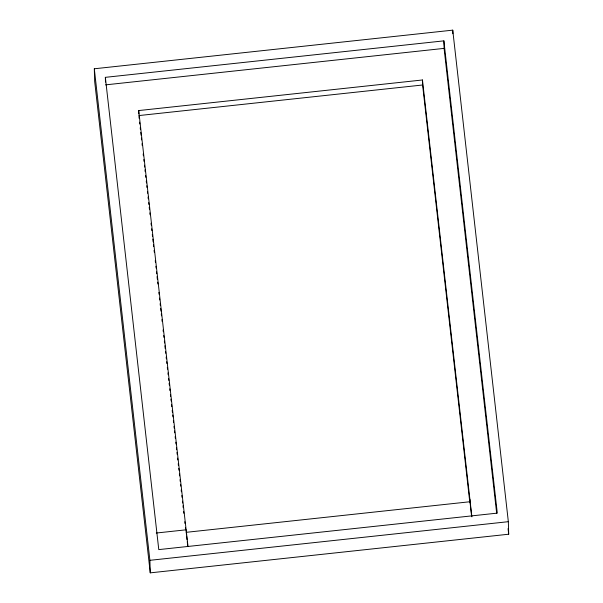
<?xml version="1.0" encoding="UTF-8"?>
<svg xmlns="http://www.w3.org/2000/svg" width="603" height="603" viewBox="0 0 603 603"><rect width="100%" height="100%" fill="white"/><g stroke="black" fill="none" stroke-linecap="round" stroke-linejoin="round"><path stroke-width="0.9" d="M94.302 68.78L452.74 30.15L508.344 521.685L508.698 534.22L150.26 572.85L94.656 81.315L94.302 68.78L149.906 560.315L150.26 572.85M105.352 77.342L443.876 40.861L497.294 513.123L158.777 549.604L105.352 77.342L105.48 82.046M105.563 84.865L444.087 48.383L443.876 40.861M138.796 113.899L138.705 110.56L422.462 79.98L471.885 516.839M138.841 115.572L422.605 84.993L422.462 79.98M156.26 533.029L186.131 529.811L186.41 534.175M186.199 532.321L469.963 501.741L469.888 499.231M149.906 560.315L508.344 521.685M508.058 528.612L508.698 534.22M444.087 48.383L496.661 513.161M469.963 501.741L471.636 516.567M422.605 84.993L469.82 502.374M138.705 110.56L188.015 546.491M186.621 536.022L187.036 539.73M187.247 541.584L187.669 545.293M138.946 116.507L139.157 118.376M139.587 122.123L139.798 123.992M140.22 127.738L140.431 129.607M140.748 132.419L141.064 135.223M141.381 138.034L141.592 139.904M142.022 143.65L142.233 145.519M143.182 153.938L143.393 155.815M143.816 159.554L144.027 161.431M144.456 165.169L144.667 167.046M144.984 169.85L145.195 171.719M145.617 175.465L145.828 177.335M146.25 181.081L146.461 182.95M146.785 185.762L146.996 187.631M147.418 191.377L147.629 193.246M148.052 196.993L148.263 198.862M148.685 202.608L148.896 204.477M149.22 207.281L149.431 209.158M149.853 212.897L150.064 214.774M151.014 223.193L151.225 225.062M151.654 228.808L151.866 230.678M152.288 234.424L152.499 236.293M152.815 239.105L153.132 241.909M153.448 244.72L153.667 246.589M154.089 250.335L154.3 252.205M155.25 260.624L155.461 262.501M155.883 266.24L156.102 268.116M156.524 271.855L156.735 273.724M157.051 276.536L157.368 279.34M157.684 282.151L157.896 284.021M158.853 292.447L159.064 294.317M159.486 298.063L159.697 299.932M160.119 303.678L160.33 305.548M160.647 308.352L160.971 311.163M161.287 313.967L161.498 315.844M161.921 319.582L162.132 321.452M163.081 329.879L163.3 331.748M163.722 335.494L163.933 337.363M164.355 341.11L164.566 342.979M164.883 345.79L165.199 348.594M165.524 351.406L165.735 353.275M166.157 357.014L166.368 358.891M166.684 361.694L166.895 363.571M167.317 367.31L167.528 369.179M167.958 372.925L168.169 374.795M168.591 378.541L168.802 380.41M169.119 383.222L169.33 385.091M169.752 388.837L169.963 390.706M170.393 394.452L170.604 396.322M170.92 399.133L171.131 401.003M171.554 404.741L171.765 406.618M172.187 410.357L172.398 412.233M172.722 415.037L172.933 416.907M173.355 420.653L173.566 422.522M173.988 426.268L174.199 428.138M174.516 430.949L174.727 432.818M175.156 436.564L175.367 438.434M175.79 442.18L176.001 444.049M176.423 447.795L176.634 449.665M176.95 452.469L177.161 454.345M177.591 458.084L177.802 459.961M178.224 463.699L178.435 465.576M178.752 468.38L178.963 470.25M179.385 473.996L179.596 475.865M180.026 479.611L180.237 481.48M180.553 484.292L180.764 486.161M181.186 489.907L181.397 491.777M181.82 495.523L182.031 497.392M182.46 501.138L182.671 503.008M182.988 505.811L183.199 507.688M183.621 511.427L183.832 513.304M184.789 521.723L185 523.592M185.423 527.339L185.634 529.208M452.74 30.15L452.838 33.73"/></g></svg>
